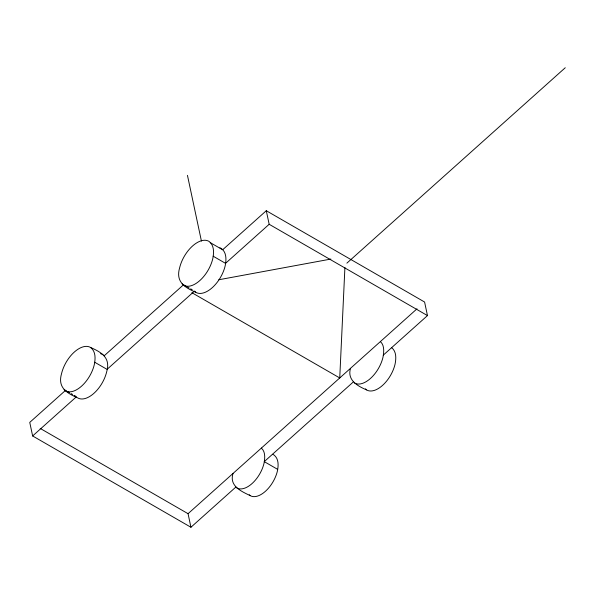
<?xml version="1.0" encoding="UTF-8"?>
<svg xmlns="http://www.w3.org/2000/svg" width="595" height="595" viewBox="0 0 595 595"><rect width="100%" height="100%" fill="white"/><g stroke="black" fill="none" stroke-linecap="round" stroke-linejoin="round"><path stroke-width="0.89" d="M344.914 267.512L339.738 377.959L191.88 292.688M233.002 473.479C229.127 485.773 240.752 491.128 250.034 495.538A23.54 12.807 -60 0 0 277.404 471.047C278.519 465.632 278.891 458.738 273.998 455.019A23.54 12.807 -60 0 0 272.48 454.305M350.507 368.327C347.004 379.952 357.216 385.872 366.446 389.851A24.596 13.38 -60 0 0 395.043 364.259C396.211 358.607 396.605 351.4 391.488 347.517M65.383 390.506L29.75 422.398L32.636 435.957L190.936 527.259L235.88 487.037M104.162 355.81L183.476 284.827M383.292 355.126L427.47 315.588L424.592 302.029L266.285 210.727L222.649 249.774L210.251 242.626M32.636 435.957L76.487 396.709M266.285 210.727L269.171 224.285L225.527 263.34L213.136 256.185M346.878 263.154L565.25 67.741M190.936 527.259L188.057 513.693L416.998 308.82M353.385 381.886L264.262 461.638L277.642 469.358M218.789 279.762L330.857 259.07M269.171 224.285L427.47 315.588M182.144 283.919L186.019 286.15M187.566 287.05L189.113 287.943M190.668 288.835L192.215 289.728M183.29 285.094A25.354 13.789 -60 0 0 212.772 258.713C213.969 252.89 214.379 245.46 209.105 241.451A25.354 13.789 -60 0 0 179.623 267.832C175.674 281.405 183.967 287.229 195.688 292.242A25.354 13.789 -60 0 0 225.17 265.861C226.368 260.037 226.769 252.615 221.496 248.606A25.354 13.789 -60 0 0 219.86 247.832M90.678 347.547C102.295 352.552 110.64 358.25 106.698 371.749A25.05 13.626 -60 0 1 77.573 397.817C65.963 392.812 57.611 387.114 61.553 373.615A25.05 13.626 -60 0 1 90.678 347.547C95.892 351.511 95.49 358.845 94.308 364.601A25.05 13.626 -60 0 1 65.175 390.67M94.65 362.214L107.04 369.369L194.543 291.067L195.688 292.242M64.089 389.561L66.417 390.9M67.964 391.793L69.518 392.685M71.065 393.585L72.612 394.478M74.167 395.37L75.714 396.263M40.2 428.422L188.057 513.693M380.406 341.567C384.682 345.494 383.924 352.121 382.979 357.298A24.596 13.38 -60 0 1 354.375 382.897M365.456 388.847L366.446 389.851M261.376 448.08C265.638 451.821 264.954 458.291 264.016 463.327A23.54 12.807 -60 0 1 236.646 487.818M249.268 494.757L250.034 495.538M187.455 175.346L201.422 241.072M100.577 353.698A25.05 13.626 -60 0 1 103.076 354.702"/></g></svg>
